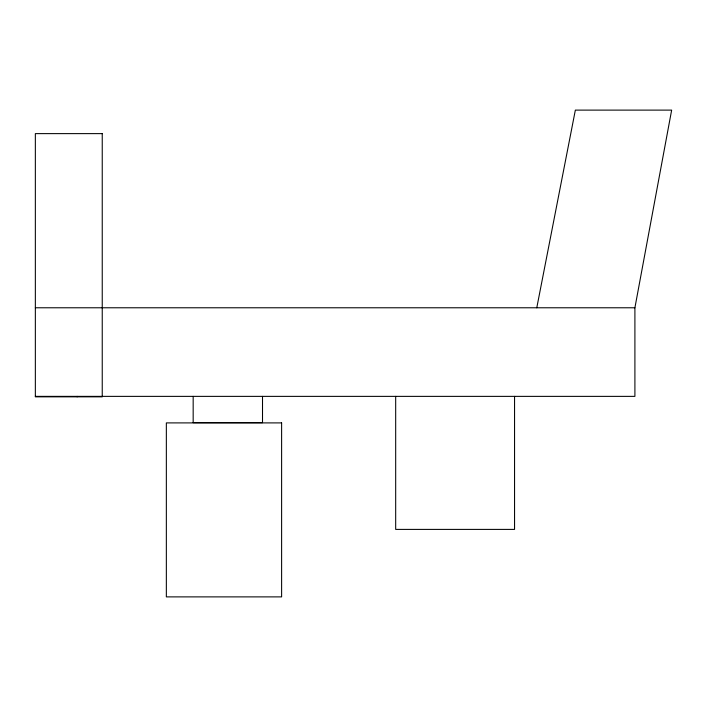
<?xml version="1.0" encoding="UTF-8"?>
<svg xmlns="http://www.w3.org/2000/svg" width="707" height="707" viewBox="0 0 707 707"><rect width="100%" height="100%" fill="white"/><g stroke="black" fill="none" stroke-linecap="round" stroke-linejoin="round"><path stroke-width="1.06" d="M35.35 396.371L634.904 396.371L634.904 307.775L671.65 110.115L575.348 110.115L536.781 307.775M35.35 307.775L634.904 307.775M514.555 396.371L514.555 529.402L395.681 529.402L395.681 396.371M262.509 396.371L262.509 422.645L193.17 422.645L193.17 396.371M77.134 396.371L77.134 396.839M102.241 133.623L35.35 133.623L35.35 396.839L102.241 396.839L102.241 133.623M281.616 422.901L166.348 422.901L166.348 596.885L281.616 596.885L281.616 422.901"/></g></svg>
